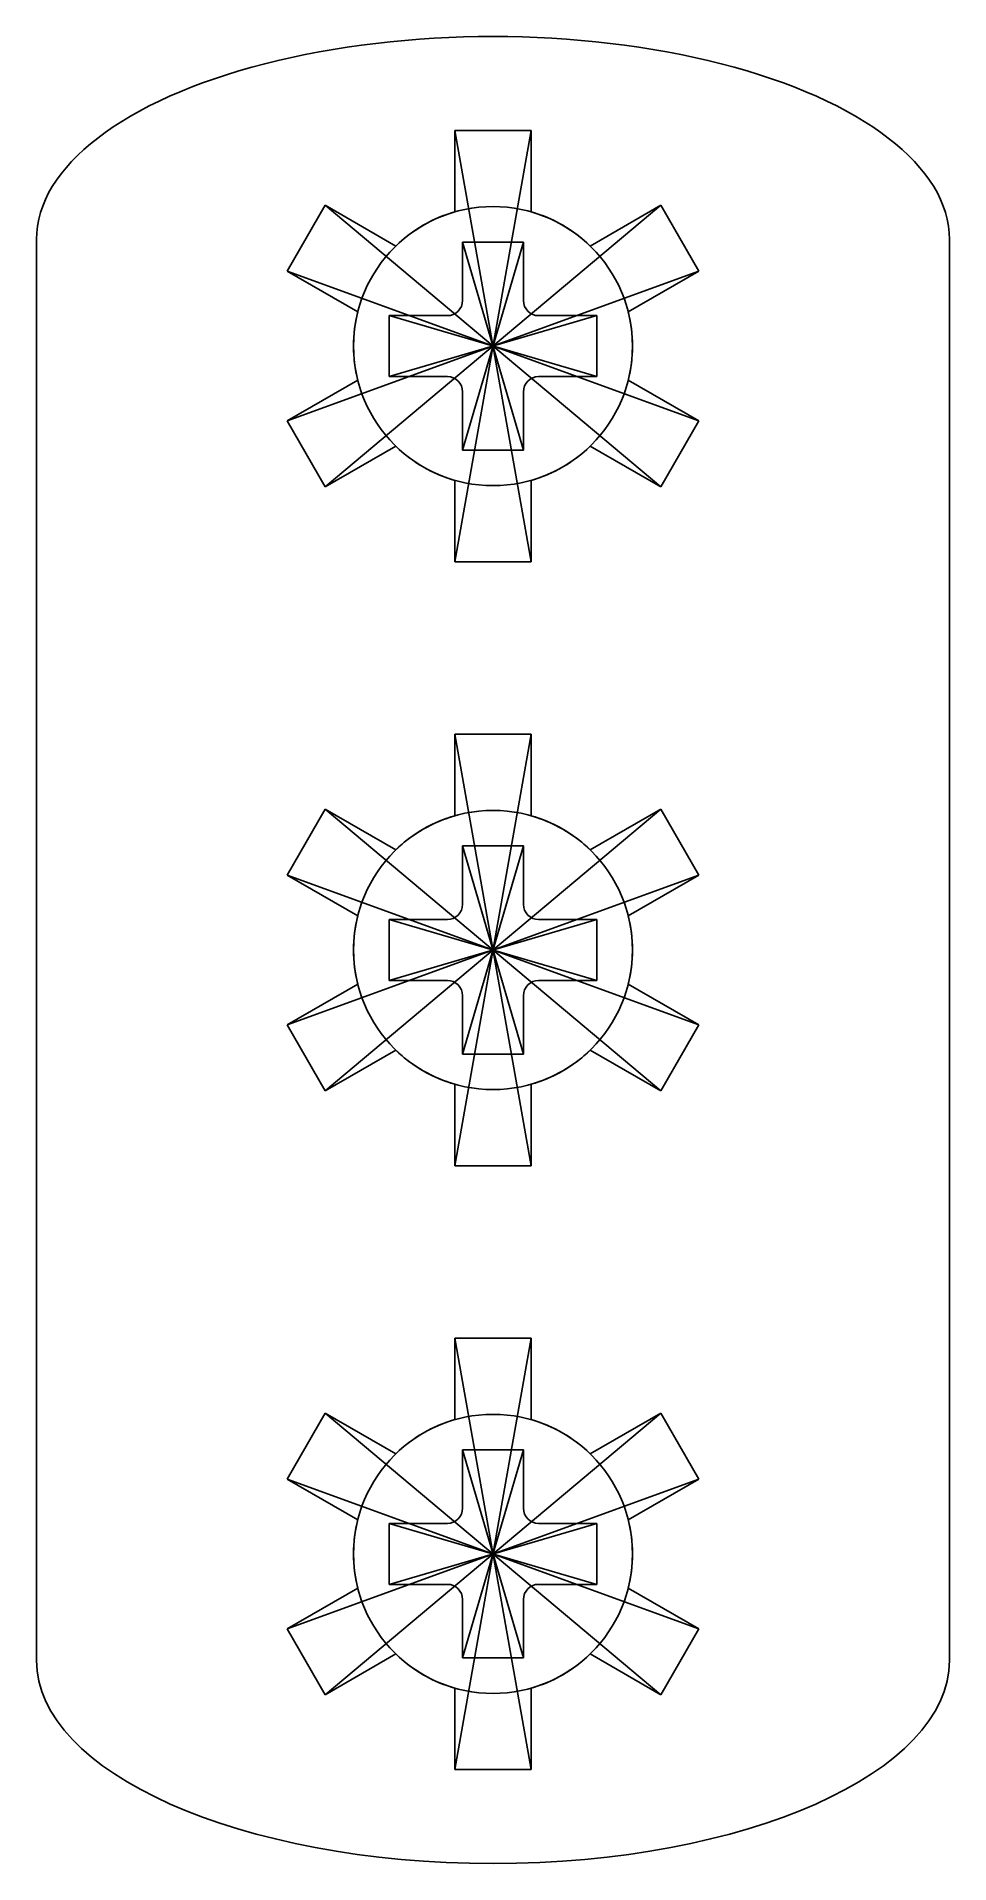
# Model space of a CAD drawing. Header units: millimetres. Extents: x -9 to 9, y -18 to 18.
import ezdxf

# ---------------------------------------------------------------- set-up
doc = ezdxf.new("R2010")
doc.units = ezdxf.units.MM
doc.header["$MEASUREMENT"] = 0
for name, color, linetype in [('メジロ_2uキー v5_Sketch5', 7, 'Continuous'), ('メジロ_2uキー v5_Sketch6', 7, 'Continuous'), ('メジロ_2uキー v5_Sketch7', 7, 'Continuous'), ('メジロ_2uキー v5_Sketch8', 7, 'Continuous')]:
    doc.layers.add(name, color=color, linetype=linetype)

msp = doc.modelspace()

# ---------------------------------------------------------------- linework, layer by layer
at = {"layer": 'メジロ_2uキー v5_Sketch5'}
for p, q in [((-9, -14), (-9, 14)), ((9, 14), (9, -14))]:
    msp.add_line(p, q, dxfattribs=at)
for centre, start_param, end_param in [((0, 14), 0, 3.141593), ((0, -14), 3.141593, 6.283185)]:
    msp.add_ellipse(centre, major_axis=(9, 0), ratio=0.444444, start_param=start_param, end_param=end_param, dxfattribs=at)
msp.add_point((0, 0), dxfattribs=at)
msp.add_point((0, 0), dxfattribs=at)
at = {"layer": 'メジロ_2uキー v5_Sketch6'}
for p, q in [((0.75, 16.15, 2), (-0.75, 7.65, 2)), ((-0.75, 16.15, 2), (-0.75, 14.546, 2)), ((-0.75, 16.15, 2), (0.75, 7.65, 2)), ((0.75, 16.15, 2), (-0.75, 16.15, 2)), ((0.75, 14.546, 2), (0.75, 16.15, 2)), ((-3.306, 14.675, 2), (-4.056, 13.375, 2)), ((3.306, 14.675, 2), (-3.306, 9.125, 2)), ((-1.916, 13.872, 2), (-3.306, 14.675, 2)), ((-3.306, 14.675, 2), (3.306, 9.125, 2)), ((3.306, 14.675, 2), (1.916, 13.872, 2)), ((4.056, 13.375, 2), (3.306, 14.675, 2)), ((-9, 14, 2), (-9, -14, 2)), ((9, -14, 2), (9, 14, 2)), ((4.056, 13.375, 2), (-4.056, 10.425, 2)), ((-4.056, 13.375, 2), (-2.666, 12.573, 2)), ((-4.056, 13.375, 2), (4.056, 10.425, 2)), ((2.666, 12.573, 2), (4.056, 13.375, 2)), ((-2.666, 11.227, 2), (-4.056, 10.425, 2)), ((4.056, 10.425, 2), (2.666, 11.227, 2)), ((-4.056, 10.425, 2), (-3.306, 9.125, 2)), ((3.306, 9.125, 2), (4.056, 10.425, 2)), ((-3.306, 9.125, 2), (-1.916, 9.928, 2)), ((1.916, 9.928, 2), (3.306, 9.125, 2)), ((-0.75, 9.254, 2), (-0.75, 7.65, 2)), ((0.75, 7.65, 2), (0.75, 9.254, 2)), ((-0.75, 7.65, 2), (0.75, 7.65, 2)), ((-0.75, 4.25, 2), (0.75, -4.25, 2)), ((0.75, 4.25, 2), (-0.75, -4.25, 2)), ((-0.75, 4.25, 2), (-0.75, 2.646, 2)), ((0.75, 4.25, 2), (-0.75, 4.25, 2)), ((0.75, 2.646, 2), (0.75, 4.25, 2)), ((-3.306, 2.775, 2), (-4.056, 1.475, 2)), ((-3.306, 2.775, 2), (3.306, -2.775, 2)), ((-1.916, 1.972, 2), (-3.306, 2.775, 2)), ((3.306, 2.775, 2), (-3.306, -2.775, 2)), ((3.306, 2.775, 2), (1.916, 1.972, 2)), ((4.056, 1.475, 2), (3.306, 2.775, 2)), ((-4.056, 1.475, 2), (4.056, -1.475, 2)), ((-4.056, 1.475, 2), (-2.666, 0.673, 2)), ((4.056, 1.475, 2), (-4.056, -1.475, 2)), ((2.666, 0.673, 2), (4.056, 1.475, 2)), ((-2.666, -0.673, 2), (-4.056, -1.475, 2)), ((4.056, -1.475, 2), (2.666, -0.673, 2)), ((-4.056, -1.475, 2), (-3.306, -2.775, 2)), ((3.306, -2.775, 2), (4.056, -1.475, 2)), ((-3.306, -2.775, 2), (-1.916, -1.972, 2)), ((1.916, -1.972, 2), (3.306, -2.775, 2)), ((-0.75, -2.646, 2), (-0.75, -4.25, 2)), ((0.75, -4.25, 2), (0.75, -2.646, 2)), ((-0.75, -4.25, 2), (0.75, -4.25, 2)), ((-0.75, -7.65, 2), (0.75, -16.15, 2)), ((-0.75, -7.65, 2), (-0.75, -9.254, 2)), ((0.75, -7.65, 2), (-0.75, -7.65, 2)), ((0.75, -7.65, 2), (-0.75, -16.15, 2)), ((0.75, -9.254, 2), (0.75, -7.65, 2)), ((-3.306, -9.125, 2), (-4.056, -10.425, 2)), ((-1.916, -9.928, 2), (-3.306, -9.125, 2)), ((3.306, -9.125, 2), (-3.306, -14.675, 2)), ((-3.306, -9.125, 2), (3.306, -14.675, 2)), ((3.306, -9.125, 2), (1.916, -9.928, 2)), ((4.056, -10.425, 2), (3.306, -9.125, 2)), ((-4.056, -10.425, 2), (4.056, -13.375, 2)), ((-4.056, -10.425, 2), (-2.666, -11.227, 2)), ((4.056, -10.425, 2), (-4.056, -13.375, 2)), ((2.666, -11.227, 2), (4.056, -10.425, 2)), ((-2.666, -12.573, 2), (-4.056, -13.375, 2)), ((4.056, -13.375, 2), (2.666, -12.573, 2)), ((-4.056, -13.375, 2), (-3.306, -14.675, 2)), ((3.306, -14.675, 2), (4.056, -13.375, 2)), ((-3.306, -14.675, 2), (-1.916, -13.872, 2)), ((1.916, -13.872, 2), (3.306, -14.675, 2)), ((-0.75, -14.546, 2), (-0.75, -16.15, 2)), ((0.75, -16.15, 2), (0.75, -14.546, 2)), ((-0.75, -16.15, 2), (0.75, -16.15, 2))]:
    msp.add_line(p, q, dxfattribs=at)
for centre, start, end in [((0, 11.9, 2), 105.8266, 134.1734), ((0, 11.9, 2), 45.8266, 74.1734), ((0, 11.9, 2), 165.8266, 194.1734), ((0, 11.9, 2), 345.8266, 14.1734), ((0, 11.9, 2), 225.8266, 254.1734), ((0, 11.9, 2), 285.8266, 314.1734), ((0, 0, 2), 105.8266, 134.1734), ((0, 0, 2), 45.8266, 74.1734), ((0, 0, 2), 165.8266, 194.1734), ((0, 0, 2), 345.8266, 14.1734), ((0, 0, 2), 225.8266, 254.1734), ((0, 0, 2), 285.8266, 314.1734), ((0, -11.9, 2), 105.8266, 134.1734), ((0, -11.9, 2), 45.8266, 74.1734), ((0, -11.9, 2), 165.8266, 194.1734), ((0, -11.9, 2), 345.8266, 14.1734), ((0, -11.9, 2), 225.8266, 254.1734), ((0, -11.9, 2), 285.8266, 314.1734)]:
    msp.add_arc(centre, 2.75, start, end, dxfattribs=at)
for centre, start_param, end_param in [((0, 14, 2), 0, 3.141593), ((0, -14, 2), 3.141593, 6.283185)]:
    msp.add_ellipse(centre, major_axis=(9, 0), ratio=0.444444, start_param=start_param, end_param=end_param, dxfattribs=at)
for p in [(0, 11.9, 2), (0, 11.9, 2), (0, 11.9, 2), (0, 11.9, 2), (0, 11.9, 2), (0, 11.9, 2), (0, 11.9, 2), (0, 0, 2), (0, 0, 2), (0, 0, 2), (0, 0, 2), (0, 0, 2), (0, 0, 2), (0, 0, 2), (0, 0, 2), (0, -11.9, 2), (0, -11.9, 2), (0, -11.9, 2), (0, -11.9, 2), (0, -11.9, 2), (0, -11.9, 2), (0, -11.9, 2)]:
    msp.add_point(p, dxfattribs=at)
at = {"layer": 'メジロ_2uキー v5_Sketch7'}
for p, q in [((0.75, 16.15, 3.5), (-0.75, 16.15, 3.5)), ((-0.75, 16.15, 3.5), (-0.75, 14.546, 3.5)), ((0.75, 14.546, 3.5), (0.75, 16.15, 3.5)), ((-3.306, 14.675, 3.5), (-4.056, 13.375, 3.5)), ((-1.916, 13.872, 3.5), (-3.306, 14.675, 3.5)), ((3.306, 14.675, 3.5), (1.916, 13.872, 3.5)), ((4.056, 13.375, 3.5), (3.306, 14.675, 3.5)), ((-4.056, 13.375, 3.5), (-2.666, 12.573, 3.5)), ((2.666, 12.573, 3.5), (4.056, 13.375, 3.5)), ((-2.666, 11.227, 3.5), (-4.056, 10.425, 3.5)), ((4.056, 10.425, 3.5), (2.666, 11.227, 3.5)), ((-4.056, 10.425, 3.5), (-3.306, 9.125, 3.5)), ((3.306, 9.125, 3.5), (4.056, 10.425, 3.5)), ((-3.306, 9.125, 3.5), (-1.916, 9.928, 3.5)), ((1.916, 9.928, 3.5), (3.306, 9.125, 3.5)), ((-0.75, 9.254, 3.5), (-0.75, 7.65, 3.5)), ((0.75, 7.65, 3.5), (0.75, 9.254, 3.5)), ((-0.75, 7.65, 3.5), (0.75, 7.65, 3.5))]:
    msp.add_line(p, q, dxfattribs=at)
for centre in [(0, 11.9, 3.5), (0, 0, 3.5), (0, -11.9, 3.5)]:
    msp.add_circle(centre, 2.75, dxfattribs=at)
for start, end in [(105.8266, 134.1734), (45.8266, 74.1734), (165.8266, 194.1734), (345.8266, 14.1734), (225.8266, 254.1734), (285.8266, 314.1734)]:
    msp.add_arc((0, 11.9, 3.5), 2.75, start, end, dxfattribs=at)
msp.add_point((0, 0, 3.5), dxfattribs=at)
at = {"layer": 'メジロ_2uキー v5_Sketch8'}
for p, q in [((-0.6, 12.8, 8), (-0.6, 13.95, 8)), ((0.6, 13.95, 8), (-0.6, 9.85, 8)), ((-0.6, 13.95, 8), (0.6, 13.95, 8)), ((-0.6, 13.95, 8), (0.6, 9.85, 8)), ((0.6, 13.95, 8), (0.6, 12.8, 8)), ((-0.9, 12.5, 8), (-2.05, 12.5, 8)), ((-2.05, 12.5, 8), (2.05, 11.3, 8)), ((-2.05, 12.5, 8), (-2.05, 11.3, 8)), ((2.05, 12.5, 8), (-2.05, 11.3, 8)), ((2.05, 12.5, 8), (0.9, 12.5, 8)), ((2.05, 11.3, 8), (2.05, 12.5, 8)), ((-2.05, 11.3, 8), (-0.9, 11.3, 8)), ((0.9, 11.3, 8), (2.05, 11.3, 8)), ((-0.6, 9.85, 8), (-0.6, 11, 8)), ((0.6, 11, 8), (0.6, 9.85, 8)), ((0.6, 9.85, 8), (-0.6, 9.85, 8)), ((0.6, 2.05, 8), (-0.6, -2.05, 8)), ((-0.6, 2.05, 8), (0.6, 2.05, 8)), ((-0.6, 0.9, 8), (-0.6, 2.05, 8)), ((-0.6, 2.05, 8), (0.6, -2.05, 8)), ((0.6, 2.05, 8), (0.6, 0.9, 8)), ((-2.05, 0.6, 8), (2.05, -0.6, 8)), ((2.05, 0.6, 8), (-2.05, -0.6, 8)), ((-0.9, 0.6, 8), (-2.05, 0.6, 8)), ((-2.05, 0.6, 8), (-2.05, -0.6, 8)), ((2.05, 0.6, 8), (0.9, 0.6, 8)), ((2.05, -0.6, 8), (2.05, 0.6, 8)), ((-2.05, -0.6, 8), (-0.9, -0.6, 8)), ((0.9, -0.6, 8), (2.05, -0.6, 8)), ((-0.6, -2.05, 8), (-0.6, -0.9, 8)), ((0.6, -0.9, 8), (0.6, -2.05, 8)), ((0.6, -2.05, 8), (-0.6, -2.05, 8)), ((-0.6, -9.85, 8), (0.6, -13.95, 8)), ((-0.6, -11, 8), (-0.6, -9.85, 8)), ((-0.6, -9.85, 8), (0.6, -9.85, 8)), ((0.6, -9.85, 8), (-0.6, -13.95, 8)), ((0.6, -9.85, 8), (0.6, -11, 8)), ((-0.9, -11.3, 8), (-2.05, -11.3, 8)), ((-2.05, -11.3, 8), (-2.05, -12.5, 8)), ((-2.05, -11.3, 8), (2.05, -12.5, 8)), ((2.05, -11.3, 8), (-2.05, -12.5, 8)), ((2.05, -11.3, 8), (0.9, -11.3, 8)), ((2.05, -12.5, 8), (2.05, -11.3, 8)), ((-2.05, -12.5, 8), (-0.9, -12.5, 8)), ((0.9, -12.5, 8), (2.05, -12.5, 8)), ((-0.6, -13.95, 8), (-0.6, -12.8, 8)), ((0.6, -12.8, 8), (0.6, -13.95, 8)), ((0.6, -13.95, 8), (-0.6, -13.95, 8))]:
    msp.add_line(p, q, dxfattribs=at)
msp.add_circle((0, 0, 8), 2.75, dxfattribs=at)
for centre, start, end in [((-0.9, 12.8, 8), 270, 0), ((0.9, 12.8, 8), 180, 270), ((-0.9, 11, 8), 360, 90), ((0.9, 11, 8), 90, 180), ((-0.9, 0.9, 8), 270, 0), ((0.9, 0.9, 8), 180, 270), ((-0.9, -0.9, 8), 360, 90), ((0.9, -0.9, 8), 90, 180), ((-0.9, -11, 8), 270, 0), ((0.9, -11, 8), 180, 270), ((-0.9, -12.8, 8), 360, 90), ((0.9, -12.8, 8), 90, 180)]:
    msp.add_arc(centre, 0.3, start, end, dxfattribs=at)
for p in [(0, 11.9, 8), (0, 11.9, 8), (0, 0, 8), (0, 0, 8), (0, 0, 8), (0, -11.9, 8), (0, -11.9, 8)]:
    msp.add_point(p, dxfattribs=at)

doc.saveas('drawing.dxf')
